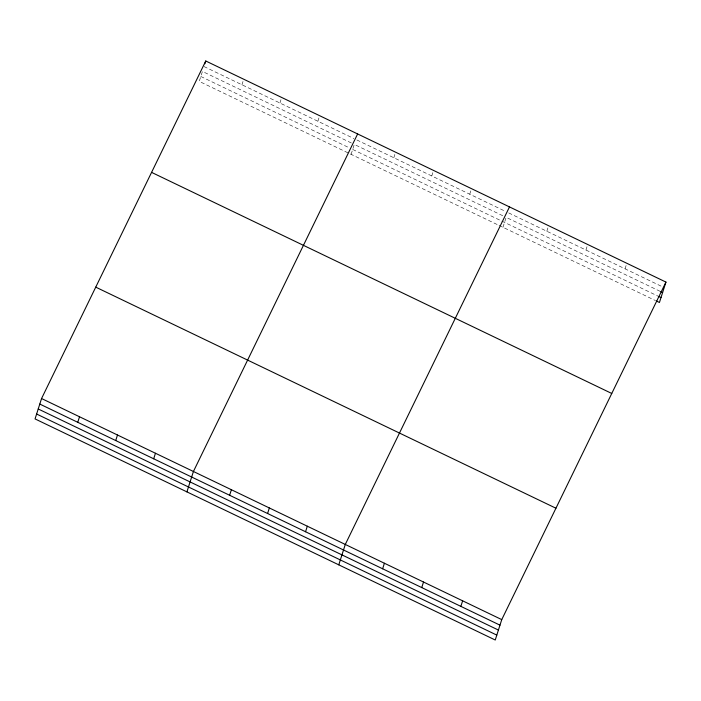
<?xml version="1.0" encoding="UTF-8"?>
<svg xmlns="http://www.w3.org/2000/svg" width="701" height="701" viewBox="0 0 701 701"><rect width="100%" height="100%" fill="white"/><g stroke="black" fill="none" stroke-linecap="round" stroke-linejoin="round"><path stroke-width="0.53" stroke-dasharray="3.5 2.63" d="M241.959 84.768L243.72 79.231M279.918 103.012L281.688 97.474M317.886 121.255L319.656 115.709M351.113 154.343L354.285 144.397L503.23 215.952M393.822 157.734L395.583 152.187M431.781 175.969L433.551 170.431M469.749 194.212L471.519 188.674M502.976 227.299L506.148 217.354L660.657 291.581M546.833 231.242L548.603 225.704M585.948 250.038L587.718 244.491M625.064 268.834L626.834 263.287M203.991 66.534L353.909 138.553M356.827 139.963L505.772 211.518M508.698 212.92L662.226 286.683M351.367 142.986L202.423 71.432L199.25 81.386L498.113 224.968M200.81 76.479L349.755 148.042M352.673 149.444L658.073 296.164M499.086 225.433L655.531 300.598"/><path stroke-width="1.05" d="M41.561 398.527L35.05 418.918L495.239 640.013L501.75 619.614L665.95 282.082L205.761 60.987L41.561 398.527L501.75 619.614M77.758 422.309L79.528 416.771M204.876 63.765L205.761 60.987M115.718 440.552L117.488 435.006M153.685 458.787L155.456 453.249M186.913 491.883L193.423 471.484L357.624 133.952M229.621 495.265L231.391 489.727M267.58 513.509L269.35 507.962M305.548 531.744L307.318 526.206M338.776 564.84L345.286 544.449L509.487 206.909M382.632 568.783L384.402 563.236M421.748 587.569L423.518 582.032M460.864 606.365L462.634 600.827M665.95 282.082L659.439 302.473L656.504 301.062M660.657 291.581L662.62 292.527M659.054 296.637L661.008 297.575M151.574 172.376L611.763 393.471M95.748 287.138L555.937 508.225M39.791 404.065L499.979 625.161M38.222 408.972L498.42 630.059M36.61 414.019L496.807 635.106"/></g></svg>
